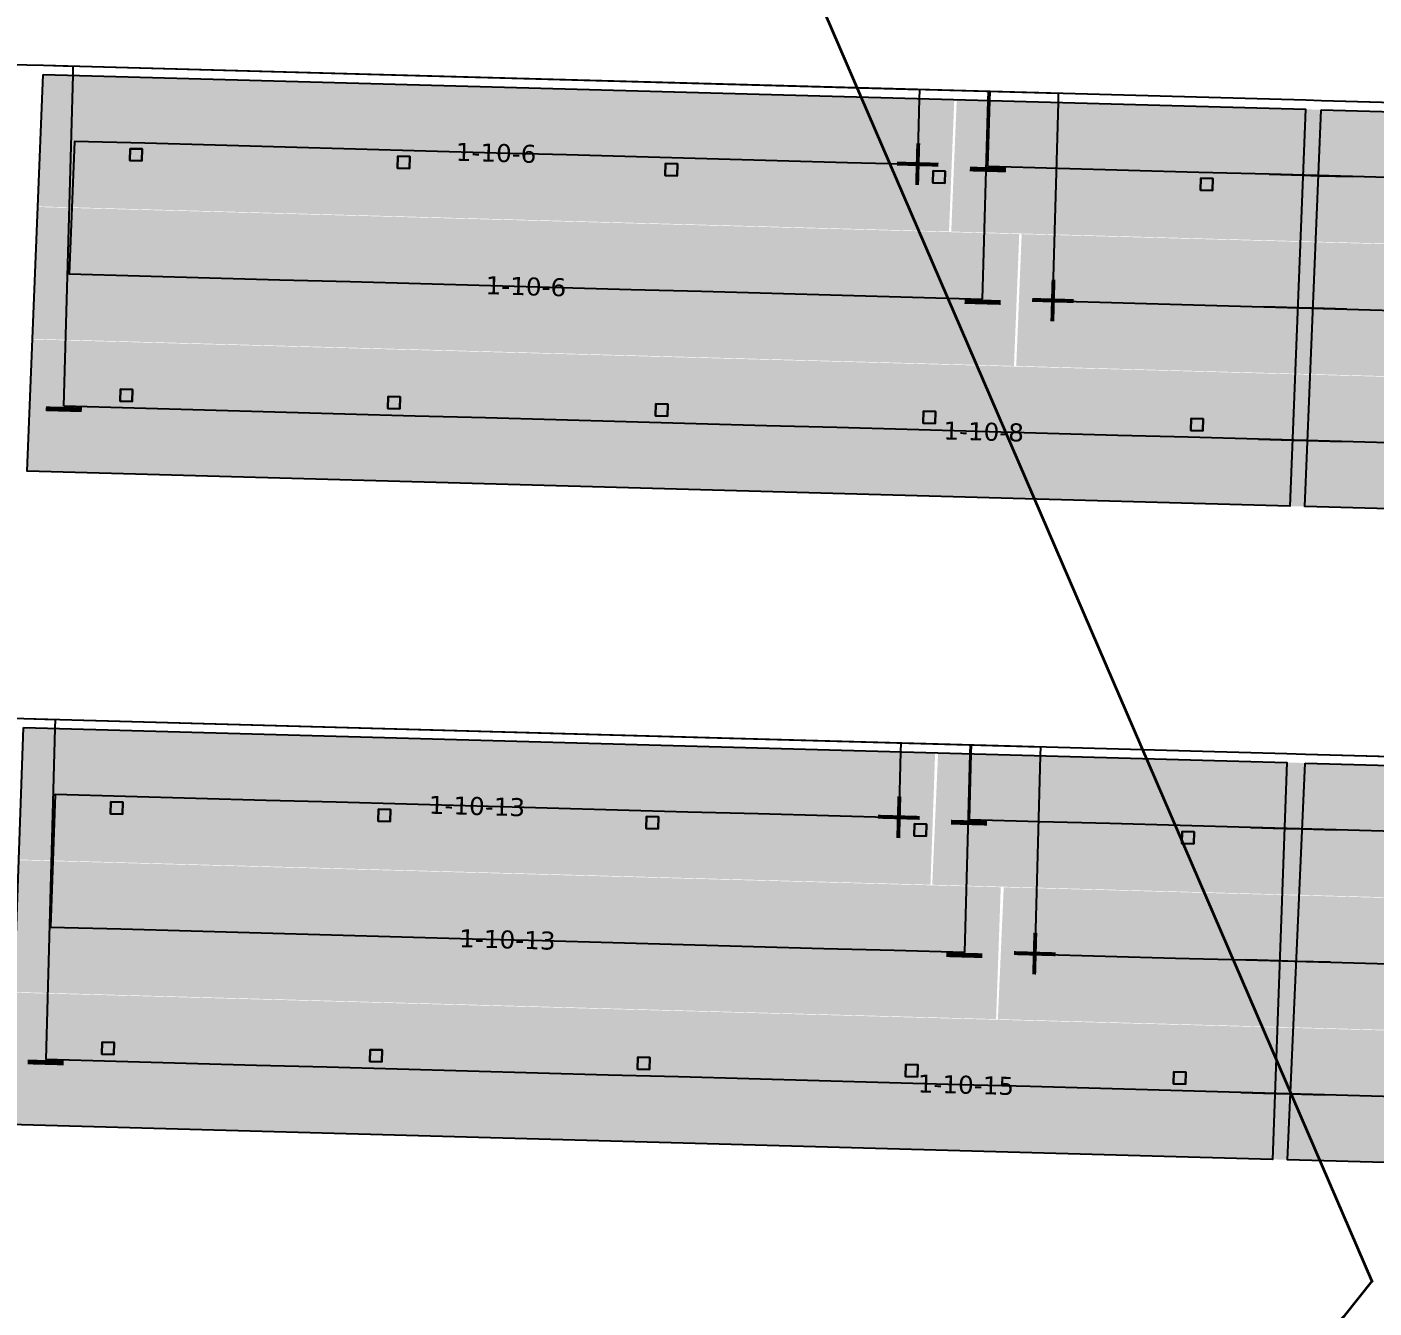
# Model space of a CAD drawing. Header units: metres. Extents: x 1477905 to 1478744, y 4202276 to 4202610.
# Drawn here: x 1478208.76 to 1478231.22, y 4202400.62 to 4202421.98 of the extents above; entities that cross this region are included whole.
import ezdxf

# ---------------------------------------------------------------- set-up
doc = ezdxf.new("R2010")
doc.units = ezdxf.units.M
doc.layers.add('Nouveau Terrain - CN - Courbes', color=22, linetype='Continuous', lineweight=0)
for name, color, linetype in [('PVcase DC Extensions', 170, 'Continuous'), ('PVcase Device Coloring', 7, 'Continuous'), ('PVcase Polarity Symbols', 7, 'Continuous'), ('PVcase Poles', 7, 'Continuous'), ('PVcase PV Modules (full frames)', 142, 'Continuous'), ('PVcase PV Modules (optimised)', 142, 'Continuous'), ('PVcase String Cables', 150, 'Continuous'), ('PVcase Stringing Numbers', 7, 'Continuous'), ('PVcase Strings', 92, 'Continuous')]:
    doc.layers.add(name, color=color, linetype=linetype)
doc.styles.get("Standard").update_dxf_attribs({"font": 'verdana.ttf'})
doc.styles.add('UBS-Style de texte', font='verdana.ttf')

# ---------------------------------------------------------------- blocks, each defined once
blk = doc.blocks.new('3P18@15DEG F FX ID1 PVBlock')
at = {"layer": 'PVcase PV Modules (optimised)', "color": 0}
blk.add_polyline3d([(0, 0, 1.773945735132677), (21.06698842950539, -0.5810537936249766, 1.773945735132684), (20.88445742833417, -7.198992669318528, 7.019385073192552e-15), (-0.1825310011712116, -6.617938875693552, 0)], close=True, dxfattribs=at)

msp = doc.modelspace()

# ---------------------------------------------------------------- hatches: boundary and pattern name
at = {"layer": 'PVcase Device Coloring', "true_color": 0x18bf00, "transparency": 33554582}
for points in [[(1478209.033807375, 4202421.186078783), (1478208.945987598, 4202418.987285146), (1478224.134060078, 4202418.568379181), (1478224.221879855, 4202420.767172817)], [(1478224.262718784, 4202420.766046429), (1478224.171435579, 4202418.567348318), (1478240.747271898, 4202418.110166098), (1478240.838555104, 4202420.308864209)], [(1478208.945602085, 4202418.977632849), (1478208.857782308, 4202416.778839212), (1478225.217163732, 4202416.327627086), (1478225.304983509, 4202418.526420723)], [(1478225.345822437, 4202418.525294335), (1478225.254539232, 4202416.326596224), (1478240.655587977, 4202415.901816108), (1478240.746871182, 4202418.100514219)], [(1478208.859291949, 4202416.769134643), (1478208.768008743, 4202414.570436532), (1478240.563904055, 4202413.693466119), (1478240.65518726, 4202415.892164229)], [(1478208.704803742, 4202410.297045606), (1478208.627020068, 4202408.097975162), (1478223.8248239, 4202407.678800794), (1478223.902607574, 4202409.877871239)], [(1478223.952151264, 4202409.876504762), (1478223.854922852, 4202407.677970627), (1478240.467836547, 4202407.219765762), (1478240.565064959, 4202409.418299897)], [(1478208.626678612, 4202408.088321648), (1478208.548894937, 4202405.889251203), (1478224.918758197, 4202405.437749976), (1478224.996541872, 4202407.636820421)], [(1478225.046085561, 4202407.635453943), (1478224.948857149, 4202405.436919808), (1478240.37018132, 4202405.011580468), (1478240.467409732, 4202407.210114603)], [(1478208.559128443, 4202405.879306019), (1478208.461900031, 4202403.680771885), (1478240.272526093, 4202402.803395174), (1478240.369754505, 4202405.001929309)]]:
    msp.add_hatch(color=92, dxfattribs=at).paths.add_polyline_path(points, flags=0)

# ---------------------------------------------------------------- linework, layer by layer
at = {"layer": 'Nouveau Terrain - CN - Courbes', "linetype": 'Continuous', "lineweight": 35}
msp.add_polyline3d([(1478191.782635741, 4202356.570647975, 79), (1478193.89331294, 4202358.324786164, 79), (1478195.737303268, 4202360.256982432, 79), (1478197.314606725, 4202362.367236781, 79), (1478200.251802954, 4202367.235182418, 79), (1478203.914042377, 4202372.327660529, 79), (1478207.918292536, 4202376.715558602, 79), (1478210.622893586, 4202379.700179767, 79), (1478211.424748836, 4202381.066530217, 79), (1478214.269165729, 4202384.139346729, 79), (1478230.73496988, 4202400.497210523, 79), (1478231.185462881, 4202401.067390285, 79), (1478231.189882716, 4202401.065276367, 79), (1478214.497266009, 4202439.76163587, 79), (1478213.574482175, 4202441.461250806, 79), (1478212.620447949, 4202441.535727794, 79), (1478210.986722192, 4202443.136237929, 79), (1478201.027599666, 4202459.38765746, 79), (1478198.790491017, 4202462.950725718, 79), (1478198.141995931, 4202464.664792827, 79), (1478198.128734443, 4202465.427372285, 79), (1478198.906600003, 4202468.265673866, 79)], dxfattribs=at)
at = {"layer": 'PVcase DC Extensions'}
for points in [[(1478229.468332097, 4202419.521861219, 81.28934904776283), (1478230.034514681, 4202419.5062452, 81.2632258419112), (1478230.293108634, 4202419.499112857, 81.2502076229214), (1478230.859127778, 4202419.483501343, 81.22075242076224)], [(1478230.767443856, 4202417.275151353, 80.62937404696135), (1478230.201424712, 4202417.290762865, 80.65882924861826), (1478229.946309391, 4202417.297799263, 80.67167670578077), (1478229.380126808, 4202417.313415284, 80.69779991213423)], [(1478229.291921518, 4202415.104969349, 80.10625077604648), (1478229.858104102, 4202415.089353329, 80.08012757015216), (1478230.10974079, 4202415.082412876, 80.06745087508061), (1478230.675759935, 4202415.066801364, 80.03799567292279)], [(1478229.157467526, 4202408.632327745, 81.49499479901458), (1478229.724012875, 4202408.616701714, 81.47852683708894), (1478230.022700456, 4202408.608463539, 81.47630180602312), (1478230.588393213, 4202408.592861028, 81.44112701007964)], [(1478230.490737986, 4202406.384675735, 80.85008964661361), (1478229.925045229, 4202406.400278249, 80.88526444356408), (1478229.645887745, 4202406.40797776, 80.88659868316256), (1478229.079342395, 4202406.423603786, 80.90306664392445)], [(1478229.001217265, 4202404.214879828, 80.31113848884108), (1478229.567762614, 4202404.199253798, 80.29467052699353), (1478229.827390002, 4202404.192092951, 80.29422707908965), (1478230.393082759, 4202404.176490441, 80.25905228289767)]]:
    msp.add_polyline3d(points, dxfattribs=at)
at = {"layer": 'PVcase Poles'}
for points in [[(1478210.47705675, 4202419.749741281, 78.79485735038705), (1478210.482570902, 4202419.949665253, 78.79485735038705), (1478210.482570902, 4202419.949665253, 82.13951519750215), (1478210.47705675, 4202419.749741281, 82.08586839075016), (1478210.47705675, 4202419.749741281, 78.79485735038705), (1478210.676980721, 4202419.744227129, 78.79485735038705), (1478210.676980721, 4202419.744227129, 82.07664406045599), (1478210.47705675, 4202419.749741281, 82.08586839075016), (1478210.676980721, 4202419.744227129, 82.07664406045599), (1478210.682494873, 4202419.944151101, 82.13029086720798), (1478210.682494873, 4202419.944151101, 78.79485735038705), (1478210.676980721, 4202419.744227129, 78.79485735038705), (1478210.682494873, 4202419.944151101, 78.79485735038705), (1478210.482570902, 4202419.949665253, 78.79485735038705), (1478210.682494873, 4202419.944151101, 78.79485735038705), (1478210.682494873, 4202419.944151101, 82.13029086720798), (1478210.482570902, 4202419.949665253, 82.13951519750215)], [(1478214.939614009, 4202419.626658392, 78.52057235567327), (1478214.945128162, 4202419.826582364, 78.52057235567327), (1478214.945128162, 4202419.826582364, 81.93361641611456), (1478214.939614009, 4202419.626658392, 81.87996960936258), (1478214.939614009, 4202419.626658392, 78.52057235567327), (1478215.13953798, 4202419.62114424, 78.52057235567327), (1478215.13953798, 4202419.62114424, 81.8707452790684), (1478214.939614009, 4202419.626658392, 81.87996960936258), (1478215.13953798, 4202419.62114424, 81.8707452790684), (1478215.145052132, 4202419.821068211, 81.92439208582039), (1478215.145052132, 4202419.821068211, 78.52057235567327), (1478215.13953798, 4202419.62114424, 78.52057235567327), (1478215.145052132, 4202419.821068211, 78.52057235567327), (1478214.945128162, 4202419.826582364, 78.52057235567327), (1478215.145052132, 4202419.821068211, 78.52057235567327), (1478215.145052132, 4202419.821068211, 81.92439208582039), (1478214.945128162, 4202419.826582364, 81.93361641611456)], [(1478219.402171269, 4202419.503575501, 78.23713917406327), (1478219.407685421, 4202419.703499473, 78.23713917406327), (1478219.407685421, 4202419.703499473, 81.72771763422516), (1478219.402171269, 4202419.503575501, 81.67407082747319), (1478219.402171269, 4202419.503575501, 78.23713917406327), (1478219.60209524, 4202419.498061349, 78.23713917406327), (1478219.60209524, 4202419.498061349, 81.66484649717901), (1478219.402171269, 4202419.503575501, 81.67407082747319), (1478219.60209524, 4202419.498061349, 81.66484649717901), (1478219.607609392, 4202419.69798532, 81.71849330393098), (1478219.607609392, 4202419.69798532, 78.23713917406327), (1478219.60209524, 4202419.498061349, 78.23713917406327), (1478219.607609392, 4202419.69798532, 78.23713917406327), (1478219.407685421, 4202419.703499473, 78.23713917406327), (1478219.607609392, 4202419.69798532, 78.23713917406327), (1478219.607609392, 4202419.69798532, 81.71849330393098), (1478219.407685421, 4202419.703499473, 81.72771763422516)], [(1478223.864728528, 4202419.380492611, 77.95666612175131), (1478223.870242681, 4202419.580416583, 77.95666612175131), (1478223.870242681, 4202419.580416583, 81.52181885258668), (1478223.864728528, 4202419.380492611, 81.46817204583469), (1478223.864728528, 4202419.380492611, 77.95666612175131), (1478224.064652499, 4202419.374978459, 77.95666612175131), (1478224.064652499, 4202419.374978459, 81.45894771554052), (1478223.864728528, 4202419.380492611, 81.46817204583469), (1478224.064652499, 4202419.374978459, 81.45894771554052), (1478224.070166651, 4202419.57490243, 81.5125945222925), (1478224.070166651, 4202419.57490243, 77.95666612175131), (1478224.064652499, 4202419.374978459, 77.95666612175131), (1478224.070166651, 4202419.57490243, 77.95666612175131), (1478223.870242681, 4202419.580416583, 77.95666612175131), (1478224.070166651, 4202419.57490243, 77.95666612175131), (1478224.070166651, 4202419.57490243, 81.5125945222925), (1478223.870242681, 4202419.580416583, 81.52181885258668)], [(1478228.327285788, 4202419.257409721, 77.70305261513566), (1478228.33279994, 4202419.457333692, 77.70305261513566), (1478228.33279994, 4202419.457333692, 81.31592007095719), (1478228.327285788, 4202419.257409721, 81.26227326420522), (1478228.327285788, 4202419.257409721, 77.70305261513566), (1478228.527209758, 4202419.251895568, 77.70305261513566), (1478228.527209758, 4202419.251895568, 81.25304893391103), (1478228.327285788, 4202419.257409721, 81.26227326420522), (1478228.527209758, 4202419.251895568, 81.25304893391103), (1478228.532723911, 4202419.45181954, 81.30669574066302), (1478228.532723911, 4202419.45181954, 77.70305261513566), (1478228.527209758, 4202419.251895568, 77.70305261513566), (1478228.532723911, 4202419.45181954, 77.70305261513566), (1478228.33279994, 4202419.457333692, 77.70305261513566), (1478228.532723911, 4202419.45181954, 77.70305261513566), (1478228.532723911, 4202419.45181954, 81.30669574066302), (1478228.33279994, 4202419.457333692, 81.31592007095719)], [(1478210.31697291, 4202415.741631249, 78.70549010510258), (1478210.322487062, 4202415.941555221, 78.70549010510258), (1478210.322487062, 4202415.941555221, 81.06591226774631), (1478210.31697291, 4202415.741631249, 81.01226546099434), (1478210.31697291, 4202415.741631249, 78.70549010510258), (1478210.516896881, 4202415.736117097, 78.70549010510258), (1478210.516896881, 4202415.736117097, 81.00304113070017), (1478210.31697291, 4202415.741631249, 81.01226546099434), (1478210.516896881, 4202415.736117097, 81.00304113070017), (1478210.522411033, 4202415.936041068, 81.05668793745214), (1478210.522411033, 4202415.936041068, 78.70549010510258), (1478210.516896881, 4202415.736117097, 78.70549010510258), (1478210.522411033, 4202415.936041068, 78.70549010510258), (1478210.322487062, 4202415.941555221, 78.70549010510258), (1478210.522411033, 4202415.936041068, 78.70549010510258), (1478210.522411033, 4202415.936041068, 81.05668793745214), (1478210.322487062, 4202415.941555221, 81.06591226774631)], [(1478214.779530169, 4202415.618548359, 78.5101753926722), (1478214.785044322, 4202415.81847233, 78.5101753926722), (1478214.785044322, 4202415.81847233, 80.86001348611684), (1478214.779530169, 4202415.618548359, 80.80636667936486), (1478214.779530169, 4202415.618548359, 78.5101753926722), (1478214.97945414, 4202415.613034206, 78.5101753926722), (1478214.97945414, 4202415.613034206, 80.79714234907068), (1478214.779530169, 4202415.618548359, 80.80636667936486), (1478214.97945414, 4202415.613034206, 80.79714234907068), (1478214.984968292, 4202415.812958178, 80.85078915582267), (1478214.984968292, 4202415.812958178, 78.5101753926722), (1478214.97945414, 4202415.613034206, 78.5101753926722), (1478214.984968292, 4202415.812958178, 78.5101753926722), (1478214.785044322, 4202415.81847233, 78.5101753926722), (1478214.984968292, 4202415.812958178, 78.5101753926722), (1478214.984968292, 4202415.812958178, 80.85078915582267), (1478214.785044322, 4202415.81847233, 80.86001348611684)], [(1478219.242087429, 4202415.495465469, 78.2876762820576), (1478219.247601581, 4202415.69538944, 78.2876762820576), (1478219.247601581, 4202415.69538944, 80.65411470447835), (1478219.242087429, 4202415.495465469, 80.60046789772636), (1478219.242087429, 4202415.495465469, 78.2876762820576), (1478219.442011399, 4202415.489951316, 78.2876762820576), (1478219.442011399, 4202415.489951316, 80.59124356743219), (1478219.242087429, 4202415.495465469, 80.60046789772636), (1478219.442011399, 4202415.489951316, 80.59124356743219), (1478219.447525552, 4202415.689875288, 80.64489037418417), (1478219.447525552, 4202415.689875288, 78.2876762820576), (1478219.442011399, 4202415.489951316, 78.2876762820576), (1478219.447525552, 4202415.689875288, 78.2876762820576), (1478219.247601581, 4202415.69538944, 78.2876762820576), (1478219.447525552, 4202415.689875288, 78.2876762820576), (1478219.447525552, 4202415.689875288, 80.64489037418417), (1478219.247601581, 4202415.69538944, 80.65411470447835)], [(1478223.704644688, 4202415.372382578, 78.0602789243773), (1478223.710158841, 4202415.57230655, 78.0602789243773), (1478223.710158841, 4202415.57230655, 80.44821592283985), (1478223.704644688, 4202415.372382578, 80.39456911608788), (1478223.704644688, 4202415.372382578, 78.0602789243773), (1478223.904568659, 4202415.366868426, 78.0602789243773), (1478223.904568659, 4202415.366868426, 80.3853447857937), (1478223.704644688, 4202415.372382578, 80.39456911608788), (1478223.904568659, 4202415.366868426, 80.3853447857937), (1478223.910082811, 4202415.566792398, 80.43899159254568), (1478223.910082811, 4202415.566792398, 78.0602789243773), (1478223.904568659, 4202415.366868426, 78.0602789243773), (1478223.910082811, 4202415.566792398, 78.0602789243773), (1478223.710158841, 4202415.57230655, 78.0602789243773), (1478223.910082811, 4202415.566792398, 78.0602789243773), (1478223.910082811, 4202415.566792398, 80.43899159254568), (1478223.710158841, 4202415.57230655, 80.44821592283985)], [(1478228.167201948, 4202415.249299687, 77.83383790532116), (1478228.1727161, 4202415.449223659, 77.83383790532116), (1478228.1727161, 4202415.449223659, 80.24231714095046), (1478228.167201948, 4202415.249299687, 80.18867033419848), (1478228.167201948, 4202415.249299687, 77.83383790532116), (1478228.367125918, 4202415.243785535, 77.83383790532116), (1478228.367125918, 4202415.243785535, 80.1794460039043), (1478228.167201948, 4202415.249299687, 80.18867033419848), (1478228.367125918, 4202415.243785535, 80.1794460039043), (1478228.372640071, 4202415.443709507, 80.23309281065629), (1478228.372640071, 4202415.443709507, 77.83383790532116), (1478228.367125918, 4202415.243785535, 77.83383790532116), (1478228.372640071, 4202415.443709507, 77.83383790532116), (1478228.1727161, 4202415.449223659, 77.83383790532116), (1478228.372640071, 4202415.443709507, 77.83383790532116), (1478228.372640071, 4202415.443709507, 80.23309281065629), (1478228.1727161, 4202415.449223659, 80.24231714095046)], [(1478210.154987955, 4202408.860516832, 78.65164823545042), (1478210.160502108, 4202409.060440804, 78.65164823545042), (1478210.160502108, 4202409.060440804, 82.02142590993887), (1478210.154987955, 4202408.860516832, 81.96781345394002), (1478210.154987955, 4202408.860516832, 78.65164823545042), (1478210.354911926, 4202408.85500268, 78.65164823545042), (1478210.354911926, 4202408.85500268, 81.96200219779466), (1478210.154987955, 4202408.860516832, 81.96781345394002), (1478210.354911926, 4202408.85500268, 81.96200219779466), (1478210.360426078, 4202409.054926652, 82.0156146537935), (1478210.360426078, 4202409.054926652, 78.65164823545042), (1478210.354911926, 4202408.85500268, 78.65164823545042), (1478210.360426078, 4202409.054926652, 78.65164823545042), (1478210.160502108, 4202409.060440804, 78.65164823545042), (1478210.360426078, 4202409.054926652, 78.65164823545042), (1478210.360426078, 4202409.054926652, 82.0156146537935), (1478210.160502108, 4202409.060440804, 82.02142590993887)], [(1478214.620404479, 4202408.73735508, 78.4756990380845), (1478214.625918631, 4202408.937279052, 78.4756990380845), (1478214.625918631, 4202408.937279052, 81.89162817246905), (1478214.620404479, 4202408.73735508, 81.83801571647021), (1478214.620404479, 4202408.73735508, 78.4756990380845), (1478214.82032845, 4202408.731840928, 78.4756990380845), (1478214.82032845, 4202408.731840928, 81.83220446032483), (1478214.620404479, 4202408.73735508, 81.83801571647021), (1478214.82032845, 4202408.731840928, 81.83220446032483), (1478214.825842602, 4202408.9317649, 81.88581691632369), (1478214.825842602, 4202408.9317649, 78.4756990380845), (1478214.82032845, 4202408.731840928, 78.4756990380845), (1478214.825842602, 4202408.9317649, 78.4756990380845), (1478214.625918631, 4202408.937279052, 78.4756990380845), (1478214.825842602, 4202408.9317649, 78.4756990380845), (1478214.825842602, 4202408.9317649, 81.88581691632369), (1478214.625918631, 4202408.937279052, 81.89162817246905)], [(1478219.085821003, 4202408.614193328, 78.29974984072143), (1478219.091335155, 4202408.814117299, 78.29974984072143), (1478219.091335155, 4202408.814117299, 81.76183043475397), (1478219.085821003, 4202408.614193328, 81.70821797875513), (1478219.085821003, 4202408.614193328, 78.29974984072143), (1478219.285744973, 4202408.608679175, 78.29974984072143), (1478219.285744973, 4202408.608679175, 81.70240672260975), (1478219.085821003, 4202408.614193328, 81.70821797875513), (1478219.285744973, 4202408.608679175, 81.70240672260975), (1478219.291259126, 4202408.808603147, 81.7560191786086), (1478219.291259126, 4202408.808603147, 78.29974984072143), (1478219.285744973, 4202408.608679175, 78.29974984072143), (1478219.291259126, 4202408.808603147, 78.29974984072143), (1478219.091335155, 4202408.814117299, 78.29974984072143), (1478219.291259126, 4202408.808603147, 78.29974984072143), (1478219.291259126, 4202408.808603147, 81.7560191786086), (1478219.091335155, 4202408.814117299, 81.76183043475397)], [(1478223.551237526, 4202408.491031576, 78.12380064336465), (1478223.556751679, 4202408.690955548, 78.12380064336465), (1478223.556751679, 4202408.690955548, 81.63203269728919), (1478223.551237526, 4202408.491031576, 81.57842024129035), (1478223.551237526, 4202408.491031576, 78.12380064336465), (1478223.751161497, 4202408.485517424, 78.12380064336465), (1478223.751161497, 4202408.485517424, 81.57260898514498), (1478223.551237526, 4202408.491031576, 81.57842024129035), (1478223.751161497, 4202408.485517424, 81.57260898514498), (1478223.756675649, 4202408.685441395, 81.62622144114383), (1478223.756675649, 4202408.685441395, 78.12380064336465), (1478223.751161497, 4202408.485517424, 78.12380064336465), (1478223.756675649, 4202408.685441395, 78.12380064336465), (1478223.556751679, 4202408.690955548, 78.12380064336465), (1478223.756675649, 4202408.685441395, 78.12380064336465), (1478223.756675649, 4202408.685441395, 81.62622144114383), (1478223.556751679, 4202408.690955548, 81.63203269728919)], [(1478228.01665405, 4202408.367869823, 77.99374675144199), (1478228.022168202, 4202408.567793795, 77.99374675144199), (1478228.022168202, 4202408.567793795, 81.50223495957411), (1478228.01665405, 4202408.367869823, 81.44862250357527), (1478228.01665405, 4202408.367869823, 77.99374675144199), (1478228.216578021, 4202408.362355671, 77.99374675144199), (1478228.216578021, 4202408.362355671, 81.44281124742989), (1478228.01665405, 4202408.367869823, 81.44862250357527), (1478228.216578021, 4202408.362355671, 81.44281124742989), (1478228.222092173, 4202408.562279643, 81.49642370342875), (1478228.222092173, 4202408.562279643, 77.99374675144199), (1478228.216578021, 4202408.362355671, 77.99374675144199), (1478228.222092173, 4202408.562279643, 77.99374675144199), (1478228.022168202, 4202408.567793795, 77.99374675144199), (1478228.222092173, 4202408.562279643, 77.99374675144199), (1478228.222092173, 4202408.562279643, 81.49642370342875), (1478228.022168202, 4202408.567793795, 81.50223495957411)], [(1478210.013198603, 4202404.851902215, 78.59836745932698), (1478210.018712755, 4202405.051826186, 78.59836745932698), (1478210.018712755, 4202405.051826186, 80.94713509788566), (1478210.013198603, 4202404.851902215, 80.89352264188682), (1478210.013198603, 4202404.851902215, 78.59836745932698), (1478210.213122574, 4202404.846388062, 78.59836745932698), (1478210.213122574, 4202404.846388062, 80.88771138574144), (1478210.013198603, 4202404.851902215, 80.89352264188682), (1478210.213122574, 4202404.846388062, 80.88771138574144), (1478210.218636726, 4202405.046312034, 80.9413238417403), (1478210.218636726, 4202405.046312034, 78.59836745932698), (1478210.213122574, 4202404.846388062, 78.59836745932698), (1478210.218636726, 4202405.046312034, 78.59836745932698), (1478210.018712755, 4202405.051826186, 78.59836745932698), (1478210.218636726, 4202405.046312034, 78.59836745932698), (1478210.218636726, 4202405.046312034, 80.9413238417403), (1478210.018712755, 4202405.051826186, 80.94713509788566)], [(1478214.478615126, 4202404.728740463, 78.4542848586675), (1478214.484129279, 4202404.928664435, 78.4542848586675), (1478214.484129279, 4202404.928664435, 80.81733736042592), (1478214.478615126, 4202404.728740463, 80.76372490442708), (1478214.478615126, 4202404.728740463, 78.4542848586675), (1478214.678539097, 4202404.723226311, 78.4542848586675), (1478214.678539097, 4202404.723226311, 80.75791364828171), (1478214.478615126, 4202404.728740463, 80.76372490442708), (1478214.678539097, 4202404.723226311, 80.75791364828171), (1478214.684053249, 4202404.923150282, 80.81152610428056), (1478214.684053249, 4202404.923150282, 78.4542848586675), (1478214.678539097, 4202404.723226311, 78.4542848586675), (1478214.684053249, 4202404.923150282, 78.4542848586675), (1478214.484129279, 4202404.928664435, 78.4542848586675), (1478214.684053249, 4202404.923150282, 78.4542848586675), (1478214.684053249, 4202404.923150282, 80.81152610428056), (1478214.484129279, 4202404.928664435, 80.81733736042592)], [(1478218.94403165, 4202404.60557871, 78.27833566130444), (1478218.949545802, 4202404.805502682, 78.27833566130444), (1478218.949545802, 4202404.805502682, 80.68753962271084), (1478218.94403165, 4202404.60557871, 80.633927166712), (1478218.94403165, 4202404.60557871, 78.27833566130444), (1478219.143955621, 4202404.600064558, 78.27833566130444), (1478219.143955621, 4202404.600064558, 80.62811591056663), (1478218.94403165, 4202404.60557871, 80.633927166712), (1478219.143955621, 4202404.600064558, 80.62811591056663), (1478219.149469773, 4202404.79998853, 80.68172836656548), (1478219.149469773, 4202404.79998853, 78.27833566130444), (1478219.143955621, 4202404.600064558, 78.27833566130444), (1478219.149469773, 4202404.79998853, 78.27833566130444), (1478218.949545802, 4202404.805502682, 78.27833566130444), (1478219.149469773, 4202404.79998853, 78.27833566130444), (1478219.149469773, 4202404.79998853, 80.68172836656548), (1478218.949545802, 4202404.805502682, 80.68753962271084)], [(1478223.409448174, 4202404.482416959, 78.10238646393852), (1478223.414962326, 4202404.68234093, 78.10238646393852), (1478223.414962326, 4202404.68234093, 80.55774188524103), (1478223.409448174, 4202404.482416959, 80.50412942924218), (1478223.409448174, 4202404.482416959, 78.10238646393852), (1478223.609372145, 4202404.476902806, 78.10238646393852), (1478223.609372145, 4202404.476902806, 80.4983181730968), (1478223.409448174, 4202404.482416959, 80.50412942924218), (1478223.609372145, 4202404.476902806, 80.4983181730968), (1478223.614886297, 4202404.676826778, 80.55193062909566), (1478223.614886297, 4202404.676826778, 78.10238646393852), (1478223.609372145, 4202404.476902806, 78.10238646393852), (1478223.614886297, 4202404.676826778, 78.10238646393852), (1478223.414962326, 4202404.68234093, 78.10238646393852), (1478223.614886297, 4202404.676826778, 78.10238646393852), (1478223.614886297, 4202404.676826778, 80.55193062909566), (1478223.414962326, 4202404.68234093, 80.55774188524103)], [(1478227.874864698, 4202404.359255206, 77.99999999999999), (1478227.88037885, 4202404.559179178, 77.99999999999999), (1478227.88037885, 4202404.559179178, 80.4279441475209), (1478227.874864698, 4202404.359255206, 80.37433169152206), (1478227.874864698, 4202404.359255206, 77.99999999999999), (1478228.074788668, 4202404.353741053, 77.99999999999999), (1478228.074788668, 4202404.353741053, 80.36852043537668), (1478227.874864698, 4202404.359255206, 80.37433169152206), (1478228.074788668, 4202404.353741053, 80.36852043537668), (1478228.080302821, 4202404.553665025, 80.42213289137554), (1478228.080302821, 4202404.553665025, 77.99999999999999), (1478228.074788668, 4202404.353741053, 77.99999999999999), (1478228.080302821, 4202404.553665025, 77.99999999999999), (1478227.88037885, 4202404.559179178, 77.99999999999999), (1478228.080302821, 4202404.553665025, 77.99999999999999), (1478228.080302821, 4202404.553665025, 80.42213289137554), (1478227.88037885, 4202404.559179178, 80.4279441475209)]]:
    msp.add_polyline3d(points, dxfattribs=at)
at = {"layer": 'PVcase String Cables'}
for points in [[(1478198.679374619, 4202421.621723986, 82.86298627838066), (1478198.255823179, 4202421.633406063, 82.87656608632109), (1478198.255823179, 4202421.633406063, 79.2), (1478197.088127024, 4202421.665612577, 79.2), (1478197.01337442, 4202418.943147469, 79.2), (1478196.938621815, 4202416.22068236, 79.2), (1478196.863869211, 4202413.498217251, 79.2), (1478196.789116606, 4202410.775752143, 79.2), (1478197.946436759, 4202410.743831811, 79.2), (1478197.946436759, 4202410.743831811, 82.67611383261594), (1478208.456590317, 4202410.453948684, 82.39157215078812), (1478208.710106261, 4202410.446956399, 82.38530014545968), (1478223.331639064, 4202410.04367631, 81.96029122004528), (1478223.327503449, 4202409.893733326, 81.96025730124006), (1478223.297170387, 4202408.793962043, 81.66533799238302)], [(1478198.679374619, 4202421.621723986, 82.86298627838066), (1478198.255823179, 4202421.633406063, 82.87656608632109), (1478198.255823179, 4202421.633406063, 79.2), (1478197.088127024, 4202421.665612577, 79.2), (1478197.01337442, 4202418.943147469, 79.2), (1478196.938621815, 4202416.220682361, 79.2), (1478196.863869211, 4202413.498217253, 79.2), (1478196.789116607, 4202410.775752145, 79.2), (1478197.946436759, 4202410.743831813, 79.2), (1478197.946436759, 4202410.743831813, 82.67611383261139), (1478208.456590317, 4202410.453948686, 82.39157215078988), (1478208.710106261, 4202410.4469564, 82.38530014546065), (1478224.486505799, 4202410.011823648, 81.92672232702645), (1478224.482370185, 4202409.861880662, 81.92668840822611), (1478224.391104684, 4202406.552911225, 81.03934119874414)], [(1478198.679374619, 4202421.621723986, 82.86298627838066), (1478198.255823179, 4202421.633406063, 82.87656608632109), (1478198.255823179, 4202421.633406063, 79.2), (1478197.088127024, 4202421.665612577, 79.2), (1478197.01337442, 4202418.943147469, 79.2), (1478196.938621815, 4202416.22068236, 79.2), (1478196.863869211, 4202413.498217252, 79.2), (1478196.789116607, 4202410.775752144, 79.2), (1478197.946436759, 4202410.743831812, 79.2), (1478197.946436759, 4202410.743831812, 82.67611383261053), (1478208.456590317, 4202410.45394868, 82.39157215078463), (1478208.710106261, 4202410.446956395, 82.38530014546262), (1478229.768207231, 4202409.86614773, 81.7731973662431), (1478230.07794273, 4202409.857604839, 81.77052888561731), (1478251.104353408, 4202409.277670233, 80.46310590535768), (1478251.366653384, 4202409.270435672, 80.44502101983005), (1478255.418339313, 4202409.158685125, 80.16520392499612), (1478255.414203698, 4202409.008742145, 80.16501282619804), (1478255.383870636, 4202407.908970862, 79.8695162845987)], [(1478198.679374619, 4202421.621723986, 82.86298627838066), (1478198.255823179, 4202421.633406063, 82.87656608632109), (1478198.255823179, 4202421.633406063, 79.2), (1478197.088127024, 4202421.665612577, 79.2), (1478197.01337442, 4202418.943147469, 79.2), (1478196.938621815, 4202416.220682361, 79.2), (1478196.863869211, 4202413.498217253, 79.2), (1478196.789116607, 4202410.775752145, 79.2), (1478197.946436759, 4202410.743831813, 79.2), (1478197.946436759, 4202410.743831813, 82.67611383261139), (1478208.456590317, 4202410.453948681, 82.39157215078549), (1478208.710106261, 4202410.446956395, 82.38530014546262), (1478229.768207231, 4202409.86614773, 81.7731973662431), (1478230.07794273, 4202409.85760484, 81.77052888561988), (1478251.104353408, 4202409.277670233, 80.46310590534321), (1478251.366653384, 4202409.270435672, 80.44502101983005), (1478256.547340392, 4202409.127545869, 80.08723297472794), (1478256.543204777, 4202408.977602889, 80.08704187592959), (1478256.451939277, 4202405.66863345, 79.19795789988933)], [(1478198.679374619, 4202421.621723986, 82.86298627838066), (1478198.255823179, 4202421.633406063, 82.87656608632109), (1478198.255823179, 4202421.633406063, 79.2), (1478197.088127024, 4202421.665612577, 79.2), (1478197.01337442, 4202418.943147469, 79.2), (1478196.938621815, 4202416.22068236, 79.2), (1478196.863869211, 4202413.498217252, 79.2), (1478196.789116606, 4202410.775752144, 79.2), (1478197.946436759, 4202410.743831812, 79.2), (1478197.946436759, 4202410.743831812, 82.67611383261053), (1478208.456590317, 4202410.45394868, 82.39157215078463), (1478208.710106261, 4202410.446956395, 82.38530014546262), (1478229.768207231, 4202409.86614773, 81.7731973662431), (1478230.07794273, 4202409.85760484, 81.77052888561988), (1478251.104353408, 4202409.277670234, 80.46310590534577), (1478251.366653384, 4202409.270435673, 80.445021019833), (1478257.71711028, 4202409.095282159, 80.00644645339646), (1478257.712974665, 4202408.945339177, 80.00625535459245), (1478257.621709165, 4202405.636369739, 79.11717137867899)], [(1478198.679374619, 4202421.621723986, 82.86298627838066), (1478198.255823179, 4202421.633406063, 82.87656608632109), (1478198.255823179, 4202421.633406063, 79.2), (1478197.088127024, 4202421.665612577, 79.2), (1478197.01337442, 4202418.943147469, 79.2), (1478196.938621815, 4202416.22068236, 79.2), (1478196.863869211, 4202413.498217252, 79.2), (1478196.789116607, 4202410.775752144, 79.2), (1478197.946436759, 4202410.743831812, 79.2), (1478197.946436759, 4202410.743831812, 82.67611383261053), (1478208.456590317, 4202410.45394868, 82.39157215078463), (1478208.710106261, 4202410.446956395, 82.38530014546262), (1478229.768207231, 4202409.86614773, 81.7731973662431), (1478230.07794273, 4202409.85760484, 81.77052888561988), (1478251.104353408, 4202409.277670234, 80.46310590534577), (1478251.366653384, 4202409.270435673, 80.445021019833), (1478256.5881092, 4202409.126421415, 80.08441740369611), (1478256.583973586, 4202408.976478434, 80.08422630489481), (1478256.553640523, 4202407.87670715, 79.78872976302586)], [(1478198.679374619, 4202421.621723986, 82.86298627838066), (1478198.255823179, 4202421.633406063, 82.87656608632109), (1478198.255823179, 4202421.633406063, 79.2), (1478197.088127024, 4202421.665612577, 79.2), (1478197.01337442, 4202418.943147469, 79.2), (1478196.938621815, 4202416.22068236, 79.2), (1478196.863869211, 4202413.498217251, 79.2), (1478196.789116606, 4202410.775752143, 79.2), (1478197.946436759, 4202410.743831811, 79.2), (1478197.946436759, 4202410.743831811, 82.67611383261594), (1478208.456590317, 4202410.453948684, 82.39157215078812), (1478208.710106261, 4202410.446956399, 82.38530014545968), (1478225.658565227, 4202409.979496788, 81.89265368835967), (1478225.654429612, 4202409.829553802, 81.89261976955935), (1478225.563164112, 4202406.520584364, 81.00527255982028)], [(1478198.679374619, 4202421.621723986, 82.86298627838066), (1478198.255823179, 4202421.633406063, 82.87656608632109), (1478198.255823179, 4202421.633406063, 79.2), (1478197.088127024, 4202421.665612577, 79.2), (1478197.01337442, 4202418.943147469, 79.2), (1478196.938621815, 4202416.22068236, 79.2), (1478196.863869211, 4202413.498217252, 79.2), (1478196.789116606, 4202410.775752144, 79.2), (1478197.946436759, 4202410.743831812, 79.2), (1478197.946436759, 4202410.743831812, 82.67611383261053), (1478208.456590317, 4202410.453948685, 82.391572150789), (1478208.710106261, 4202410.4469564, 82.38530014546065), (1478224.503698491, 4202410.011349452, 81.92622258136612), (1478224.499562877, 4202409.861406466, 81.92618866255901), (1478224.469229815, 4202408.761635183, 81.63126935391756)], [(1478198.679374619, 4202421.621723986, 82.86298627838066), (1478198.255823179, 4202421.633406063, 82.87656608632109), (1478198.255823179, 4202421.633406063, 79.2), (1478197.088127024, 4202421.665612577, 79.2), (1478197.01337442, 4202418.943147469, 79.2), (1478196.938621815, 4202416.22068236, 79.2), (1478196.863869211, 4202413.498217252, 79.2), (1478196.789116606, 4202410.775752144, 79.2), (1478197.946436759, 4202410.743831812, 79.2), (1478197.946436759, 4202410.743831812, 82.67611383261053), (1478208.456590317, 4202410.453948681, 82.39157215078549), (1478208.710106261, 4202410.446956396, 82.38530014546357), (1478229.768207232, 4202409.866147733, 81.7731973662392), (1478230.07794273, 4202409.857604842, 81.77052888561053), (1478251.104353408, 4202409.277670236, 80.46310590535344), (1478251.366653384, 4202409.270435677, 80.44502101982877), (1478271.713580128, 4202408.709242085, 79.03982376844013), (1478271.709444513, 4202408.559299096, 79.03963266963149), (1478271.557246574, 4202403.041131505, 77.55696125971535)], [(1478198.679374619, 4202421.621723986, 82.86298627838066), (1478198.255823179, 4202421.633406063, 82.87656608632109), (1478198.255823179, 4202421.633406063, 79.2), (1478197.088127024, 4202421.665612577, 79.2), (1478197.01337442, 4202418.943147469, 79.2), (1478196.938621815, 4202416.22068236, 79.2), (1478196.863869211, 4202413.498217252, 79.2), (1478196.789116607, 4202410.775752144, 79.2), (1478197.946436759, 4202410.743831812, 79.2), (1478197.946436759, 4202410.743831812, 82.67611383261053), (1478208.456590317, 4202410.453948682, 82.39157215078637), (1478208.710106261, 4202410.446956396, 82.38530014546357), (1478229.768207232, 4202409.866147734, 81.77319736624015), (1478230.07794273, 4202409.857604844, 81.77052888561565), (1478241.082076693, 4202409.554097118, 81.0862914358279), (1478241.077941079, 4202409.404154134, 81.08613645494836), (1478240.92574314, 4202403.885986542, 79.60413107779749)], [(1478198.679374619, 4202421.621723986, 82.86298627838066), (1478198.255823179, 4202421.633406063, 82.87656608632109), (1478198.255823179, 4202421.633406063, 79.2), (1478197.088127024, 4202421.665612577, 79.2), (1478197.01337442, 4202418.943147469, 79.2), (1478196.938621815, 4202416.22068236, 79.2), (1478196.863869211, 4202413.498217252, 79.2), (1478196.789116607, 4202410.775752144, 79.2), (1478197.946436759, 4202410.743831812, 79.2), (1478197.946436759, 4202410.743831812, 82.67611383261053), (1478208.456590317, 4202410.453948681, 82.39157215078549), (1478208.710106261, 4202410.446956396, 82.38530014546357), (1478229.768207232, 4202409.866147733, 81.7731973662392), (1478230.07794273, 4202409.857604843, 81.77052888561309), (1478239.911781095, 4202409.586375328, 81.15906045863306), (1478239.907645481, 4202409.436432346, 81.15890547775842), (1478239.755447542, 4202403.918264753, 79.67690010057889)], [(1478198.679374619, 4202421.621723986, 82.86298627838066), (1478198.255823179, 4202421.633406063, 82.87656608632109), (1478198.255823179, 4202421.633406063, 79.2), (1478197.088127024, 4202421.665612577, 79.2), (1478197.01337442, 4202418.943147469, 79.2), (1478196.938621815, 4202416.22068236, 79.2), (1478196.863869211, 4202413.498217251, 79.2), (1478196.789116606, 4202410.775752143, 79.2), (1478197.946436759, 4202410.743831811, 79.2), (1478197.946436759, 4202410.743831811, 82.67611383261594), (1478208.456590317, 4202410.453948684, 82.39157215078812), (1478208.710106261, 4202410.446956399, 82.38530014545968), (1478209.232540547, 4202410.43254701, 82.37011437544324), (1478209.228404933, 4202410.282604033, 82.37008045664471), (1478209.076206994, 4202404.764436441, 80.89030534627997)], [(1478223.611787383, 4202419.68339202, 81.55956528280932), (1478223.642120445, 4202420.783163304, 81.8546735536273), (1478223.64625606, 4202420.933106294, 81.85475896034292), (1478209.039794055, 4202421.335970712, 82.52868930032103), (1478208.7644291, 4202421.34356562, 82.539641602883), (1478198.679374619, 4202421.621723986, 82.86298627838066)], [(1478224.694891036, 4202417.442639926, 80.91397290016974), (1478224.786156537, 4202420.751609364, 81.80188865391717), (1478224.790292151, 4202420.901552354, 81.80197406063454), (1478209.039794056, 4202421.335970712, 82.52868930031029), (1478208.7644291, 4202421.34356562, 82.539641602883), (1478198.679374619, 4202421.621723986, 82.86298627838066)], [(1478255.676750353, 4202418.799000385, 79.8736715259256), (1478255.707083415, 4202419.898771669, 80.16909256139746), (1478255.71121903, 4202420.048714673, 80.16926311738388), (1478251.657219608, 4202420.160529028, 80.4337299004217), (1478251.383515289, 4202420.168078133, 80.44977485828984), (1478230.34497302, 4202420.748347336, 81.54460446220568), (1478230.08441125, 4202420.755533955, 81.55770768844775), (1478209.039794056, 4202421.335970712, 82.52868930031029), (1478208.7644291, 4202421.34356562, 82.539641602883), (1478198.679374619, 4202421.621723986, 82.86298627838066)], [(1478256.747366631, 4202416.558592707, 79.20641803347691), (1478256.838632131, 4202419.867562145, 80.0952748279327), (1478256.842767746, 4202420.017505149, 80.09544538391913), (1478251.657219608, 4202420.160529027, 80.43372990043413), (1478251.383515289, 4202420.168078133, 80.44977485828984), (1478230.34497302, 4202420.748347336, 81.54460446220568), (1478230.08441125, 4202420.755533954, 81.55770768844603), (1478209.039794056, 4202421.335970712, 82.52868930031029), (1478208.7644291, 4202421.34356562, 82.539641602883), (1478198.679374619, 4202421.621723986, 82.86298627838066)], [(1478257.917435498, 4202416.52632075, 79.13008739880433), (1478258.008700999, 4202419.835290188, 80.01894419311995), (1478258.012836614, 4202419.985233192, 80.01911474910638), (1478251.657219608, 4202420.160529027, 80.43372990043413), (1478251.383515289, 4202420.168078133, 80.44977485828984), (1478230.34497302, 4202420.748347336, 81.54460446220568), (1478230.08441125, 4202420.755533954, 81.55770768844603), (1478209.039794056, 4202421.335970712, 82.52868930031029), (1478208.7644291, 4202421.34356562, 82.539641602883), (1478198.679374619, 4202421.621723986, 82.86298627838066)], [(1478256.84681922, 4202418.766728427, 79.79734089090275), (1478256.877152283, 4202419.866499712, 80.09276192659989), (1478256.881287897, 4202420.016442716, 80.09293248258653), (1478251.657219608, 4202420.160529027, 80.43372990041895), (1478251.383515289, 4202420.168078133, 80.44977485828984), (1478230.34497302, 4202420.748347336, 81.54460446220568), (1478230.08441125, 4202420.755533955, 81.55770768844775), (1478209.039794056, 4202421.335970712, 82.52868930031029), (1478208.7644291, 4202421.34356562, 82.539641602883), (1478198.679374619, 4202421.621723986, 82.86298627838066)], [(1478225.866199979, 4202417.410333766, 80.85992965329436), (1478225.95746548, 4202420.719303203, 81.74784540689429), (1478225.961601094, 4202420.869246194, 81.74793081361337), (1478209.039794056, 4202421.335970712, 82.52868930031029), (1478208.7644291, 4202421.34356562, 82.539641602883), (1478198.679374619, 4202421.621723986, 82.86298627838066)], [(1478224.783096326, 4202419.65108586, 81.50552203600657), (1478224.813429388, 4202420.750857145, 81.80063030660558), (1478224.817565003, 4202420.900800134, 81.80071571332134), (1478209.039794055, 4202421.335970712, 82.52868930032103), (1478208.7644291, 4202421.34356562, 82.539641602883), (1478198.679374619, 4202421.621723986, 82.86298627838066)], [(1478271.85880932, 4202413.93092154, 77.6231969235664), (1478272.011007259, 4202419.449089132, 79.1054894767825), (1478272.015142874, 4202419.599032143, 79.10566003277287), (1478251.657219608, 4202420.160529027, 80.43372990043413), (1478251.383515289, 4202420.168078133, 80.44977485828984), (1478230.34497302, 4202420.748347336, 81.54460446220568), (1478230.08441125, 4202420.755533954, 81.55770768844603), (1478209.039794056, 4202421.335970712, 82.52868930031029), (1478208.7644291, 4202421.34356562, 82.539641602883), (1478198.679374619, 4202421.621723986, 82.86298627838066)], [(1478241.214497336, 4202414.776129853, 79.48956786136337), (1478241.366695274, 4202420.294297446, 80.970718660443), (1478241.370830889, 4202420.444240441, 80.97082727510596), (1478230.34497302, 4202420.748347335, 81.54460446220367), (1478230.08441125, 4202420.755533954, 81.55770768844603), (1478209.039794056, 4202421.335970712, 82.52868930031029), (1478208.7644291, 4202421.34356562, 82.539641602883), (1478198.679374619, 4202421.621723986, 82.86298627838066)], [(1478240.043526513, 4202414.808426687, 79.55050428487536), (1478240.195724452, 4202420.32659428, 81.03165508394288), (1478240.199860067, 4202420.476537275, 81.03176369860583), (1478230.34497302, 4202420.748347336, 81.54460446220568), (1478230.08441125, 4202420.755533954, 81.55770768844603), (1478209.039794056, 4202421.335970712, 82.52868930031029), (1478208.7644291, 4202421.34356562, 82.539641602883), (1478198.679374619, 4202421.621723986, 82.86298627838066)], [(1478209.379669491, 4202415.654174074, 81.02498597541849), (1478209.531867429, 4202421.172341666, 82.50570921233557), (1478209.536003043, 4202421.32228465, 82.50579461905166), (1478209.039794056, 4202421.335970712, 82.52868930031029), (1478208.7644291, 4202421.34356562, 82.539641602883), (1478198.679374619, 4202421.621723986, 82.86298627838066)]]:
    msp.add_polyline3d(points, dxfattribs=at)
at = {"layer": 'PVcase Strings'}
for points in [[(1478223.611787383, 4202419.68339202), (1478222.44047844, 4202419.715698181), (1478221.269169498, 4202419.748004341), (1478220.097860555, 4202419.780310501), (1478218.926551612, 4202419.812616661), (1478217.755242669, 4202419.844922822), (1478216.583933726, 4202419.877228982), (1478215.412624784, 4202419.909535143), (1478214.241315841, 4202419.941841302), (1478213.070006898, 4202419.974147463), (1478211.898697955, 4202420.006453623), (1478210.727389012, 4202420.038759784), (1478209.55608007, 4202420.071065944), (1478209.46787478, 4202417.862620009), (1478210.639183723, 4202417.830313849), (1478211.810492666, 4202417.798007688), (1478212.981801608, 4202417.765701529), (1478214.153110551, 4202417.733395368), (1478215.324419494, 4202417.701089208), (1478216.495728437, 4202417.668783047), (1478217.66703738, 4202417.636476887), (1478218.838346322, 4202417.604170727), (1478220.009655265, 4202417.571864567), (1478221.180964208, 4202417.539558406), (1478222.352273151, 4202417.507252246), (1478223.523582094, 4202417.474946085), (1478224.694891036, 4202417.442639926)], [(1478232.030098601, 4202419.451204509), (1478230.859127778, 4202419.483501343), (1478229.468332097, 4202419.521861219), (1478228.297023154, 4202419.55416738), (1478227.125714211, 4202419.586473539), (1478225.954405269, 4202419.6187797), (1478224.783096326, 4202419.65108586)], [(1478225.866199979, 4202417.410333766), (1478227.037508922, 4202417.378027605), (1478228.208817865, 4202417.345721445), (1478229.380126808, 4202417.313415284), (1478230.767443856, 4202417.275151353), (1478231.938414679, 4202417.242854519)], [(1478231.846730757, 4202415.034504529), (1478230.675759935, 4202415.066801364), (1478229.291921518, 4202415.104969349), (1478228.120612575, 4202415.13727551), (1478226.949303632, 4202415.169581669), (1478225.77799469, 4202415.20188783), (1478224.606685747, 4202415.23419399), (1478223.435376804, 4202415.26650015), (1478222.264067861, 4202415.298806311), (1478221.092758918, 4202415.33111247), (1478219.921449976, 4202415.363418631), (1478218.750141033, 4202415.395724791), (1478217.57883209, 4202415.428030952), (1478216.407523147, 4202415.460337112), (1478215.236214204, 4202415.492643273), (1478214.064905262, 4202415.524949432), (1478212.893596319, 4202415.557255593), (1478211.722287376, 4202415.589561753), (1478210.550978433, 4202415.621867914), (1478209.379669491, 4202415.654174074)], [(1478223.297170387, 4202408.793962043), (1478222.125110959, 4202408.826288902), (1478220.953051532, 4202408.858615762), (1478219.780992104, 4202408.890942621), (1478218.608932676, 4202408.923269481), (1478217.436873249, 4202408.955596341), (1478216.264813821, 4202408.9879232), (1478215.092754393, 4202409.02025006), (1478213.920694966, 4202409.052576919), (1478212.748635538, 4202409.084903779), (1478211.57657611, 4202409.117230639), (1478210.404516683, 4202409.149557498), (1478209.232457255, 4202409.181884358), (1478209.154332125, 4202406.973160399), (1478210.326391552, 4202406.94083354), (1478211.49845098, 4202406.90850668), (1478212.670510408, 4202406.87617982), (1478213.842569835, 4202406.843852961), (1478215.014629263, 4202406.811526101), (1478216.186688691, 4202406.779199242), (1478217.358748118, 4202406.746872382), (1478218.530807546, 4202406.714545523), (1478219.702866974, 4202406.682218662), (1478220.874926402, 4202406.649891803), (1478222.046985829, 4202406.617564944), (1478223.219045257, 4202406.585238084), (1478224.391104684, 4202406.552911225)], [(1478231.758688811, 4202408.560582818), (1478230.588393213, 4202408.592861028), (1478229.157467526, 4202408.632327745), (1478227.985408098, 4202408.664654604), (1478226.81334867, 4202408.696981464), (1478225.641289243, 4202408.729308323), (1478224.469229815, 4202408.761635183)], [(1478225.563164112, 4202406.520584364), (1478226.73522354, 4202406.488257505), (1478227.907282968, 4202406.455930646), (1478229.079342395, 4202406.423603786), (1478230.490737986, 4202406.384675735), (1478231.661033584, 4202406.352397524)], [(1478231.563378357, 4202404.14421223), (1478230.393082759, 4202404.176490441), (1478229.001217265, 4202404.214879828), (1478227.829157837, 4202404.247206687), (1478226.657098409, 4202404.279533546), (1478225.485038982, 4202404.311860406), (1478224.312979554, 4202404.344187266), (1478223.140920126, 4202404.376514126), (1478221.968860698, 4202404.408840985), (1478220.796801271, 4202404.441167844), (1478219.624741843, 4202404.473494704), (1478218.452682415, 4202404.505821564), (1478217.280622988, 4202404.538148424), (1478216.10856356, 4202404.570475283), (1478214.936504132, 4202404.602802143), (1478213.764444705, 4202404.635129002), (1478212.592385277, 4202404.667455861), (1478211.420325849, 4202404.699782722), (1478210.248266422, 4202404.732109581), (1478209.076206994, 4202404.764436441)]]:
    msp.add_lwpolyline(points, dxfattribs=at)

# ---------------------------------------------------------------- block references
at = {"layer": 'PVcase PV Modules (full frames)', "extrusion": (0.04605516001861359, -0.001270258705194962, 0.998938090513362), "rotation": 271.5798884593579}
msp.add_blockref('3P18@15DEG F FX ID1 PVBlock', (4241579.002130227, -1360333.254998619, 62821.6586040136), dxfattribs=at)
at = {"layer": 'PVcase PV Modules (full frames)', "extrusion": (0.05192946188149321, -0.001432279270865563, 0.9986497281653807), "rotation": 271.5798884593579}
msp.add_blockref('3P18@15DEG F FX ID1 PVBlock', (4241579.002130228, -1359961.418418842, 70824.32666890614), dxfattribs=at)
at = {"layer": 'PVcase PV Modules (full frames)', "extrusion": (0.02903298177868737, -0.0008007658170602213, 0.9995781333858522), "rotation": 271.5798884593579}
msp.add_blockref('3P18@15DEG F FX ID1 PVBlock', (4241568.108165587, -1361206.235465577, 39632.23647533079), dxfattribs=at)
at = {"layer": 'PVcase PV Modules (full frames)', "extrusion": (0.06201309461691758, -0.001710398427480911, 0.9980738703288713), "rotation": 271.5798884593579}
msp.add_blockref('3P18@15DEG F FX ID1 PVBlock', (4241568.108165586, -1359176.408922564, 84561.66540478461), dxfattribs=at)

# ---------------------------------------------------------------- texts
at = {"layer": 'PVcase Polarity Symbols', "color": 1, "char_height": 0.7000000000000001, "attachment_point": 5, "rotation": 358.42011154064215}
for insert in [(1478223.611787383, 4202419.68339202), (1478225.866199979, 4202417.410333766), (1478223.297170387, 4202408.793962043), (1478225.563164112, 4202406.520584364)]:
    msp.add_mtext('＋', dxfattribs=dict(at, insert=insert))
at = {"layer": 'PVcase Polarity Symbols', "color": 7, "char_height": 0.7000000000000001, "attachment_point": 5, "rotation": 358.42011154064215}
for insert in [(1478224.783096326, 4202419.65108586), (1478224.694891036, 4202417.442639926), (1478209.379669491, 4202415.654174074), (1478224.469229815, 4202408.761635183), (1478224.391104684, 4202406.552911225), (1478209.076206994, 4202404.764436441)]:
    msp.add_mtext('−', dxfattribs=dict(at, insert=insert))
at = {"layer": 'PVcase Stringing Numbers', "color": 18, "true_color": 0x000000, "char_height": 0.3, "attachment_point": 5, "rotation": 358.42011154064215, "style": 'UBS-Style de texte', "bg_fill": 1, "box_fill_scale": 1.5, "bg_fill_color": 7, "bg_fill_true_color": 16777215, "bg_fill_transparency": 0}
for s, insert in [('1-10-6', (1478216.583933726, 4202419.877228982)), ('1-10-6', (1478217.081382908, 4202417.652629968)), ('1-10-8', (1478224.711598002, 4202415.23130038)), ('1-10-13', (1478216.264813821, 4202408.9879232)), ('1-10-13', (1478216.772718404, 4202406.763035811)), ('1-10-15', (1478224.415827268, 4202404.341350596))]:
    msp.add_mtext(s, dxfattribs=dict(at, insert=insert))

doc.saveas('drawing.dxf')
